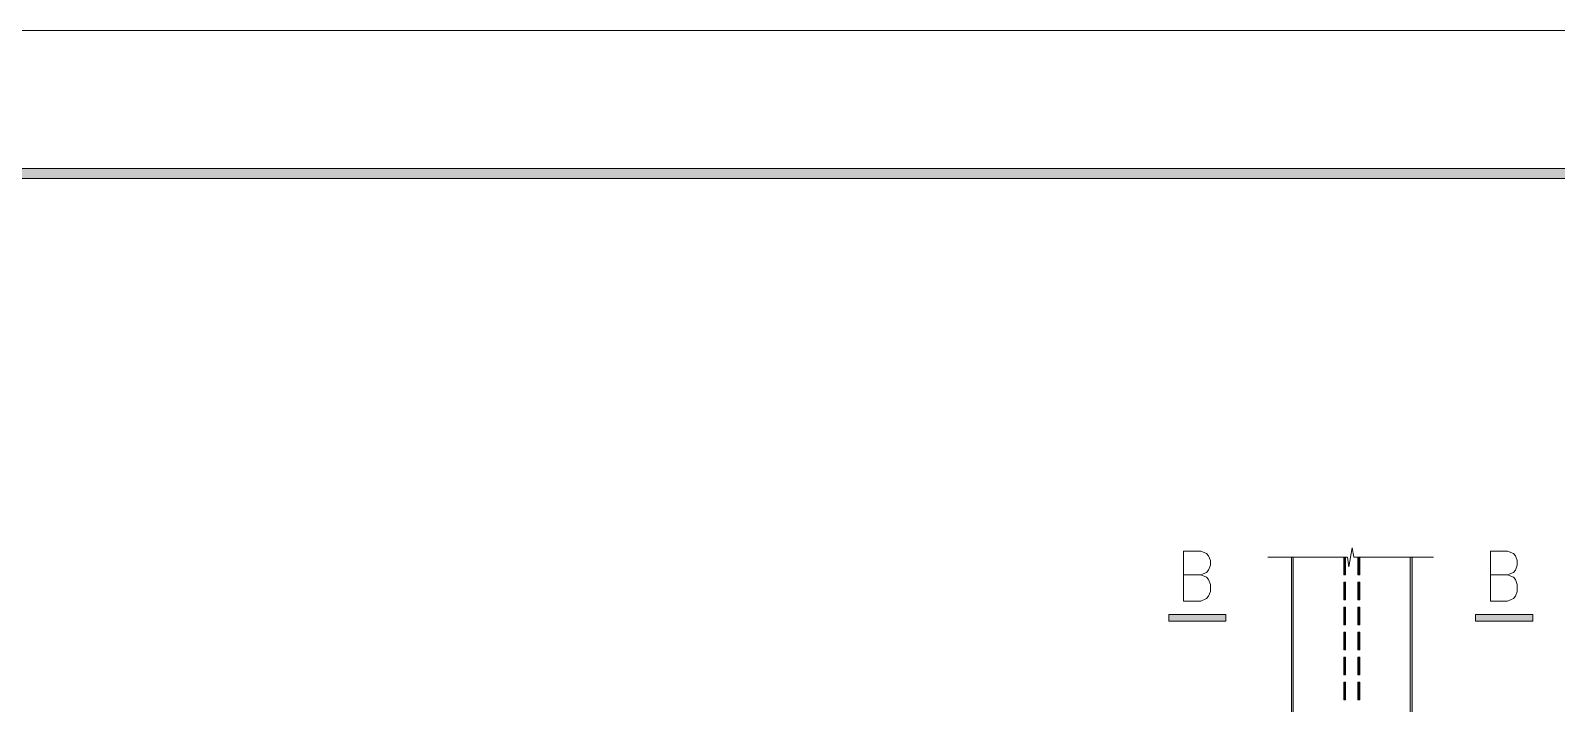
# Model space of a CAD drawing. Header units: millimetres. Extents: x 0 to 586, y 0 to 414.
# Drawn here: x 164.2 to 269.7, y 367.6 to 414.1 of the extents above; entities that cross this region are included whole.
import ezdxf

# ---------------------------------------------------------------- set-up
doc = ezdxf.new("R2010")
doc.units = ezdxf.units.MM

msp = doc.modelspace()

# ---------------------------------------------------------------- hatches: boundary and pattern name
h = msp.add_hatch(color=0)
h.dxf.hatch_style = 2
h.paths.add_polyline_path([(576.117861, 404.569083), (575.429944, 403.877639), (24.994306, 403.877639), (24.302861, 404.569083)])
h = msp.add_hatch(color=0)
h.dxf.hatch_style = 2
h.paths.add_polyline_path([(251.452944, 360.958694), (251.329472, 360.958694), (251.329472, 377.72975), (251.452944, 377.72975)])
h = msp.add_hatch(color=0)
h.dxf.hatch_style = 2
h.paths.add_polyline_path([(254.945444, 376.4915), (254.945444, 377.72975), (255.068917, 377.72975), (255.068917, 376.4915)])
h = msp.add_hatch(color=0)
h.dxf.hatch_style = 2
h.paths.add_polyline_path([(255.929694, 376.4915), (255.929694, 377.72975), (256.053167, 377.72975), (256.053167, 376.4915)])
h = msp.add_hatch(color=0)
h.dxf.hatch_style = 2
h.paths.add_polyline_path([(259.669139, 360.958694), (259.545667, 360.958694), (259.545667, 377.72975), (259.669139, 377.72975)])
h = msp.add_hatch(color=0)
h.dxf.hatch_style = 2
h.paths.add_polyline_path([(254.945444, 374.766417), (254.945444, 375.997611), (255.068917, 375.997611), (255.068917, 374.766417)])
h = msp.add_hatch(color=0)
h.dxf.hatch_style = 2
h.paths.add_polyline_path([(255.929694, 374.766417), (255.929694, 375.997611), (256.053167, 375.997611), (256.053167, 374.766417)])
h = msp.add_hatch(color=0)
h.dxf.hatch_style = 2
h.paths.add_polyline_path([(242.85575, 373.309444), (242.85575, 373.753944), (246.799806, 373.753944), (246.799806, 373.309444)])
h = msp.add_hatch(color=0)
h.dxf.hatch_style = 2
h.paths.add_polyline_path([(254.945444, 373.041333), (254.945444, 374.272528), (255.068917, 374.272528), (255.068917, 373.041333)])
h = msp.add_hatch(color=0)
h.dxf.hatch_style = 2
h.paths.add_polyline_path([(255.929694, 373.041333), (255.929694, 374.272528), (256.053167, 374.272528), (256.053167, 373.041333)])
h = msp.add_hatch(color=0)
h.dxf.hatch_style = 2
h.paths.add_polyline_path([(264.06475, 373.309444), (264.06475, 373.753944), (268.008806, 373.753944), (268.008806, 373.309444)])
h = msp.add_hatch(color=0)
h.dxf.hatch_style = 2
h.paths.add_polyline_path([(254.945444, 371.31625), (254.945444, 372.547444), (255.068917, 372.547444), (255.068917, 371.31625)])
h = msp.add_hatch(color=0)
h.dxf.hatch_style = 2
h.paths.add_polyline_path([(255.929694, 371.31625), (255.929694, 372.547444), (256.053167, 372.547444), (256.053167, 371.31625)])
h = msp.add_hatch(color=0)
h.dxf.hatch_style = 2
h.paths.add_polyline_path([(254.945444, 369.591167), (254.945444, 370.822361), (255.068917, 370.822361), (255.068917, 369.591167)])
h = msp.add_hatch(color=0)
h.dxf.hatch_style = 2
h.paths.add_polyline_path([(255.929694, 369.591167), (255.929694, 370.822361), (256.053167, 370.822361), (256.053167, 369.591167)])
h = msp.add_hatch(color=0)
h.dxf.hatch_style = 2
h.paths.add_polyline_path([(254.945444, 367.866083), (254.945444, 369.097278), (255.068917, 369.097278), (255.068917, 367.866083)])
h = msp.add_hatch(color=0)
h.dxf.hatch_style = 2
h.paths.add_polyline_path([(255.929694, 367.866083), (255.929694, 369.097278), (256.053167, 369.097278), (256.053167, 367.866083)])

# ---------------------------------------------------------------- linework, layer by layer
at = {"color": 0, "lineweight": 0}
for points in [[(0, 0), (585.632278, 0), (585.632278, 414.0835), (0, 414.0835)], [(576.117861, 404.569083), (575.429944, 403.877639), (24.994306, 403.877639), (24.302861, 404.569083)], [(251.452944, 360.958694), (251.329472, 360.958694), (251.329472, 377.72975), (251.452944, 377.72975)], [(254.945444, 376.4915), (254.945444, 377.72975), (255.068917, 377.72975), (255.068917, 376.4915)], [(255.929694, 376.4915), (255.929694, 377.72975), (256.053167, 377.72975), (256.053167, 376.4915)], [(259.669139, 360.958694), (259.545667, 360.958694), (259.545667, 377.72975), (259.669139, 377.72975)], [(254.945444, 374.766417), (254.945444, 375.997611), (255.068917, 375.997611), (255.068917, 374.766417)], [(255.929694, 374.766417), (255.929694, 375.997611), (256.053167, 375.997611), (256.053167, 374.766417)], [(242.85575, 373.309444), (242.85575, 373.753944), (246.799806, 373.753944), (246.799806, 373.309444)], [(254.945444, 373.041333), (254.945444, 374.272528), (255.068917, 374.272528), (255.068917, 373.041333)], [(255.929694, 373.041333), (255.929694, 374.272528), (256.053167, 374.272528), (256.053167, 373.041333)], [(264.06475, 373.309444), (264.06475, 373.753944), (268.008806, 373.753944), (268.008806, 373.309444)], [(254.945444, 371.31625), (254.945444, 372.547444), (255.068917, 372.547444), (255.068917, 371.31625)], [(255.929694, 371.31625), (255.929694, 372.547444), (256.053167, 372.547444), (256.053167, 371.31625)], [(254.945444, 369.591167), (254.945444, 370.822361), (255.068917, 370.822361), (255.068917, 369.591167)], [(255.929694, 369.591167), (255.929694, 370.822361), (256.053167, 370.822361), (256.053167, 369.591167)], [(254.945444, 367.866083), (254.945444, 369.097278), (255.068917, 369.097278), (255.068917, 367.866083)], [(255.929694, 367.866083), (255.929694, 369.097278), (256.053167, 369.097278), (256.053167, 367.866083)]]:
    msp.add_lwpolyline(points, close=True, dxfattribs=at)
for points in [[(243.87175, 374.692333), (243.87175, 378.1425), (245.067667, 378.1425), (245.469833, 377.980222), (245.600361, 377.814417), (245.734417, 377.486333), (245.734417, 377.15825), (245.600361, 376.830167), (245.469833, 376.664361), (245.067667, 376.498556)], [(261.154333, 377.72975), (255.643944, 377.72975), (255.531056, 378.36475), (255.312333, 377.063), (255.199444, 377.72975), (249.706694, 377.72975)], [(265.08075, 374.692333), (265.08075, 378.1425), (266.276667, 378.1425), (266.675306, 377.980222), (266.809361, 377.814417), (266.943417, 377.486333), (266.943417, 377.15825), (266.809361, 376.830167), (266.675306, 376.664361), (266.276667, 376.498556)], [(243.87175, 376.498556), (245.067667, 376.498556), (245.469833, 376.336278), (245.600361, 376.170472), (245.734417, 375.842389), (245.734417, 375.3485), (245.600361, 375.020417), (245.469833, 374.858139), (245.067667, 374.692333), (243.87175, 374.692333)], [(265.08075, 376.498556), (266.276667, 376.498556), (266.675306, 376.336278), (266.809361, 376.170472), (266.943417, 375.842389), (266.943417, 375.3485), (266.809361, 375.020417), (266.675306, 374.858139), (266.276667, 374.692333), (265.08075, 374.692333)]]:
    msp.add_lwpolyline(points, dxfattribs=at)

doc.saveas('drawing.dxf')
